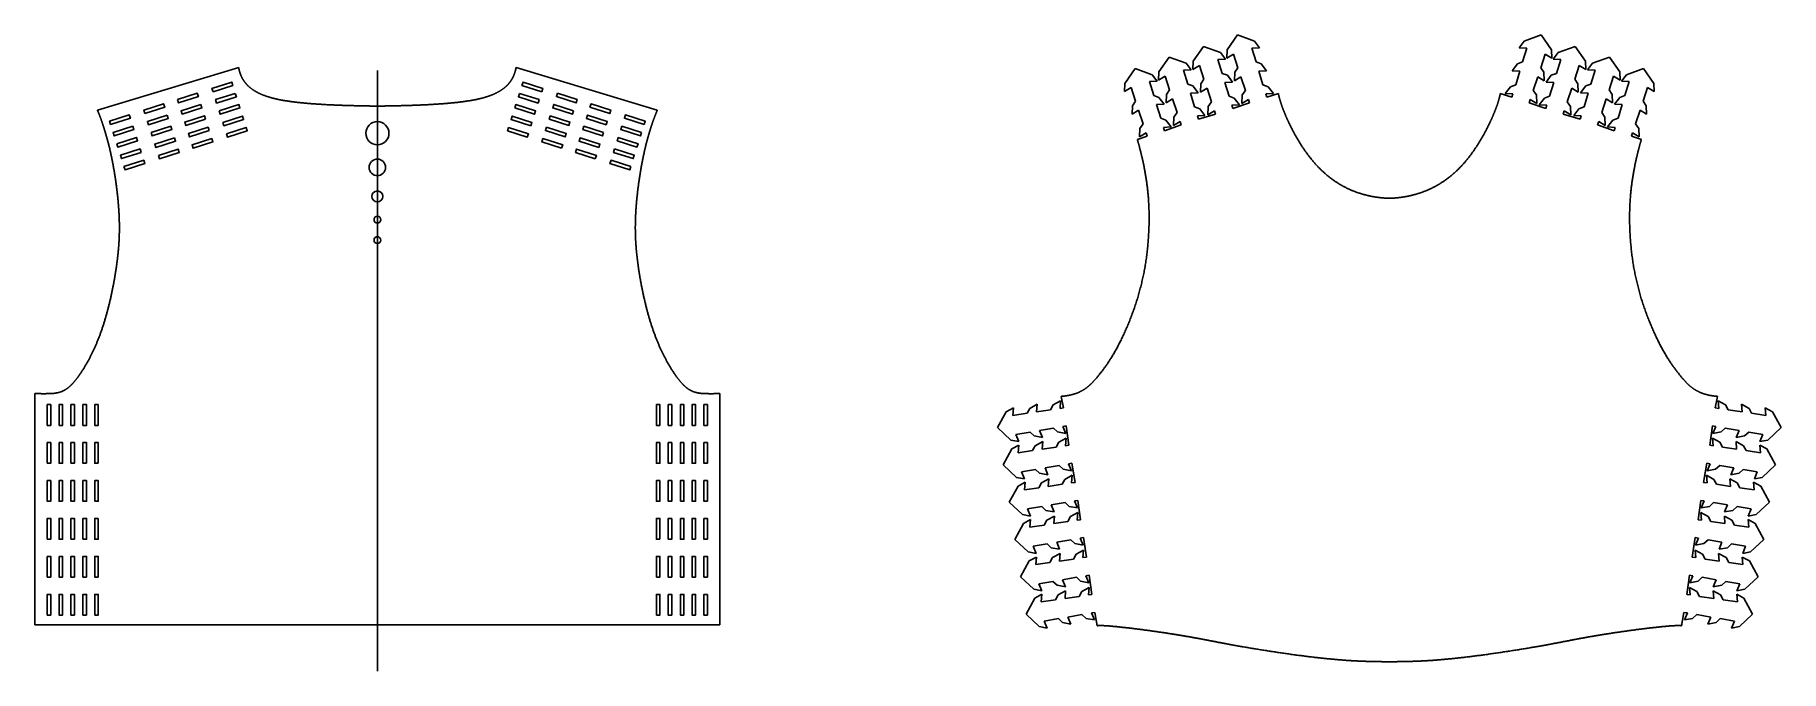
# Model space of a CAD drawing. Header units: inches. Extents: x -24.8 to 22.6, y -5.9 to 11.4.
import ezdxf

# ---------------------------------------------------------------- set-up
doc = ezdxf.new("R2010")
doc.units = ezdxf.units.IN
doc.layers.get('0').update_dxf_attribs({"linetype": 'CONTINUOUS'})

msp = doc.modelspace()

# ---------------------------------------------------------------- linework, layer by layer
for p, q in [((6.954, 11.058), (6.674, 10.652)), ((6.954, 11.058), (7.417, 10.887)), ((7.596, 10.962), (7.587, 10.742)), ((7.876, 11.367), (7.596, 10.962)), ((7.876, 11.367), (8.339, 11.197)), ((8.473, 11.022), (8.266, 11.009)), ((8.266, 11.009), (8.38, 10.634)), ((8.339, 11.197), (8.473, 11.022)), ((15.663, 11.197), (15.529, 11.022)), ((15.529, 11.022), (15.736, 11.009)), ((15.736, 11.009), (15.623, 10.634)), ((16.126, 11.367), (15.663, 11.197)), ((16.126, 11.367), (16.406, 10.962)), ((16.406, 10.962), (16.415, 10.742)), ((17.048, 11.058), (16.585, 10.887)), ((17.048, 11.058), (17.328, 10.652)), ((-23.106, 9.322), (-19.269, 10.48)), ((-7.894, 9.322), (-11.731, 10.48)), ((5.096, 10.459), (4.815, 10.053)), ((5.096, 10.459), (5.559, 10.289)), ((6.018, 10.769), (5.738, 10.363)), ((6.018, 10.769), (6.481, 10.598)), ((6.481, 10.598), (6.615, 10.423)), ((6.674, 10.652), (6.665, 10.432)), ((6.665, 10.432), (6.842, 10.54)), ((6.842, 10.54), (6.964, 10.169)), ((7.551, 10.712), (7.344, 10.699)), ((7.344, 10.699), (7.457, 10.325)), ((7.417, 10.887), (7.551, 10.712)), ((7.587, 10.742), (7.764, 10.85)), ((7.764, 10.85), (7.887, 10.478)), ((7.801, 10.354), (7.887, 10.478)), ((8.521, 10.582), (8.38, 10.634)), ((8.662, 10.398), (8.521, 10.582)), ((15.34, 10.398), (15.481, 10.582)), ((15.481, 10.582), (15.623, 10.634)), ((16.238, 10.85), (16.115, 10.478)), ((16.201, 10.354), (16.115, 10.478)), ((16.415, 10.742), (16.238, 10.85)), ((16.585, 10.887), (16.452, 10.712)), ((16.452, 10.712), (16.658, 10.699)), ((16.658, 10.699), (16.545, 10.325)), ((17.16, 10.54), (17.038, 10.169)), ((17.337, 10.432), (17.16, 10.54)), ((17.328, 10.652), (17.337, 10.432)), ((17.521, 10.598), (17.388, 10.423)), ((17.984, 10.769), (17.521, 10.598)), ((17.984, 10.769), (18.264, 10.363)), ((18.906, 10.459), (18.444, 10.289)), ((18.906, 10.459), (19.187, 10.053)), ((-15.5, 10.4), (-15.5, -5.9)), ((4.815, 10.053), (4.807, 9.833)), ((5.692, 10.114), (5.485, 10.1)), ((5.485, 10.1), (5.599, 9.726)), ((5.559, 10.289), (5.692, 10.114)), ((5.738, 10.363), (5.729, 10.143)), ((5.729, 10.143), (5.906, 10.251)), ((5.906, 10.251), (6.028, 9.88)), ((6.615, 10.423), (6.408, 10.41)), ((6.408, 10.41), (6.521, 10.036)), ((6.663, 9.983), (6.521, 10.036)), ((6.804, 9.8), (6.663, 9.983)), ((6.869, 9.813), (6.878, 10.044)), ((6.878, 10.044), (6.964, 10.169)), ((7.599, 10.272), (7.457, 10.325)), ((7.533, 10.075), (7.74, 10.089)), ((7.533, 10.075), (7.645, 9.705)), ((7.74, 10.089), (7.599, 10.272)), ((7.792, 10.123), (7.801, 10.354)), ((7.968, 10.231), (7.792, 10.123)), ((7.968, 10.231), (8.09, 9.864)), ((8.455, 10.385), (8.662, 10.398)), ((8.455, 10.385), (8.567, 10.015)), ((8.711, 9.962), (8.567, 10.015)), ((15.292, 9.962), (15.435, 10.015)), ((15.547, 10.385), (15.34, 10.398)), ((15.547, 10.385), (15.435, 10.015)), ((16.034, 10.231), (15.913, 9.864)), ((16.034, 10.231), (16.21, 10.123)), ((16.21, 10.123), (16.201, 10.354)), ((16.262, 10.089), (16.403, 10.272)), ((16.469, 10.075), (16.262, 10.089)), ((16.469, 10.075), (16.357, 9.705)), ((16.403, 10.272), (16.545, 10.325)), ((17.124, 10.044), (17.038, 10.169)), ((17.133, 9.813), (17.124, 10.044)), ((17.198, 9.8), (17.339, 9.983)), ((17.339, 9.983), (17.481, 10.036)), ((17.388, 10.423), (17.594, 10.41)), ((17.594, 10.41), (17.481, 10.036)), ((18.096, 10.251), (17.974, 9.88)), ((18.273, 10.143), (18.096, 10.251)), ((18.264, 10.363), (18.273, 10.143)), ((18.444, 10.289), (18.31, 10.114)), ((18.31, 10.114), (18.517, 10.1)), ((18.517, 10.1), (18.403, 9.726)), ((19.187, 10.053), (19.195, 9.833)), ((4.807, 9.833), (4.984, 9.941)), ((4.984, 9.941), (5.106, 9.57)), ((5.02, 9.445), (5.106, 9.57)), ((5.741, 9.674), (5.599, 9.726)), ((5.881, 9.49), (5.741, 9.674)), ((5.933, 9.524), (5.942, 9.755)), ((6.11, 9.632), (5.933, 9.524)), ((5.942, 9.755), (6.028, 9.88)), ((6.11, 9.632), (6.231, 9.265)), ((6.597, 9.786), (6.804, 9.8)), ((6.597, 9.786), (6.709, 9.416)), ((7.046, 9.921), (6.869, 9.813)), ((7.046, 9.921), (7.167, 9.554)), ((7.081, 9.429), (7.167, 9.554)), ((7.788, 9.653), (7.645, 9.705)), ((7.747, 9.368), (8.2, 9.529)), ((7.927, 9.471), (7.788, 9.653)), ((7.994, 9.51), (8.003, 9.738)), ((8.171, 9.618), (7.994, 9.51)), ((8.003, 9.738), (8.09, 9.864)), ((8.171, 9.618), (8.2, 9.529)), ((8.642, 9.767), (8.849, 9.781)), ((8.642, 9.767), (8.67, 9.678)), ((8.67, 9.678), (8.986, 9.774)), ((8.849, 9.781), (8.711, 9.962)), ((15.333, 9.678), (15.017, 9.774)), ((15.153, 9.781), (15.292, 9.962)), ((15.36, 9.767), (15.153, 9.781)), ((15.36, 9.767), (15.333, 9.678)), ((15.831, 9.618), (15.802, 9.529)), ((16.255, 9.368), (15.802, 9.529)), ((15.831, 9.618), (16.008, 9.51)), ((15.999, 9.738), (15.913, 9.864)), ((16.008, 9.51), (15.999, 9.738)), ((16.075, 9.471), (16.214, 9.653)), ((16.214, 9.653), (16.357, 9.705)), ((16.956, 9.921), (16.835, 9.554)), ((16.922, 9.429), (16.835, 9.554)), ((16.956, 9.921), (17.133, 9.813)), ((17.405, 9.786), (17.198, 9.8)), ((17.405, 9.786), (17.293, 9.416)), ((17.892, 9.632), (17.771, 9.265)), ((17.892, 9.632), (18.069, 9.524)), ((18.06, 9.755), (17.974, 9.88)), ((18.069, 9.524), (18.06, 9.755)), ((18.121, 9.49), (18.261, 9.674)), ((18.261, 9.674), (18.403, 9.726)), ((19.018, 9.941), (18.896, 9.57)), ((18.982, 9.445), (18.896, 9.57)), ((19.195, 9.833), (19.018, 9.941)), ((5.011, 9.214), (5.02, 9.445)), ((5.188, 9.322), (5.011, 9.214)), ((5.188, 9.322), (5.309, 8.955)), ((5.675, 9.476), (5.881, 9.49)), ((5.675, 9.476), (5.787, 9.107)), ((5.93, 9.054), (5.787, 9.107)), ((6.069, 8.873), (5.93, 9.054)), ((6.136, 8.911), (6.145, 9.139)), ((6.312, 9.019), (6.136, 8.911)), ((6.145, 9.139), (6.231, 9.265)), ((6.312, 9.019), (6.342, 8.93)), ((6.852, 9.364), (6.709, 9.416)), ((6.784, 9.169), (6.991, 9.182)), ((6.784, 9.169), (6.811, 9.079)), ((6.811, 9.079), (7.278, 9.22)), ((6.991, 9.182), (6.852, 9.364)), ((7.072, 9.201), (7.081, 9.429)), ((7.248, 9.308), (7.072, 9.201)), ((7.248, 9.308), (7.278, 9.22)), ((7.72, 9.458), (7.927, 9.471)), ((7.72, 9.458), (7.747, 9.368)), ((16.282, 9.458), (16.075, 9.471)), ((16.282, 9.458), (16.255, 9.368)), ((16.754, 9.308), (16.724, 9.22)), ((17.191, 9.079), (16.724, 9.22)), ((16.754, 9.308), (16.931, 9.201)), ((16.931, 9.201), (16.922, 9.429)), ((17.011, 9.182), (17.15, 9.364)), ((17.218, 9.169), (17.011, 9.182)), ((17.15, 9.364), (17.293, 9.416)), ((17.218, 9.169), (17.191, 9.079)), ((17.69, 9.019), (17.66, 8.93)), ((17.69, 9.019), (17.867, 8.911)), ((17.858, 9.139), (17.771, 9.265)), ((17.867, 8.911), (17.858, 9.139)), ((17.933, 8.873), (18.072, 9.054)), ((18.072, 9.054), (18.215, 9.107)), ((18.327, 9.476), (18.121, 9.49)), ((18.327, 9.476), (18.215, 9.107)), ((18.814, 9.322), (18.693, 8.955)), ((18.814, 9.322), (18.991, 9.214)), ((18.991, 9.214), (18.982, 9.445)), ((5.419, 8.621), (5.153, 8.533)), ((5.213, 8.602), (5.222, 8.83)), ((5.39, 8.71), (5.213, 8.602)), ((5.222, 8.83), (5.309, 8.955)), ((5.39, 8.71), (5.419, 8.621)), ((5.862, 8.859), (6.069, 8.873)), ((5.862, 8.859), (5.889, 8.769)), ((5.889, 8.769), (6.342, 8.93)), ((18.113, 8.769), (17.66, 8.93)), ((18.14, 8.859), (17.933, 8.873)), ((18.14, 8.859), (18.113, 8.769)), ((18.612, 8.71), (18.583, 8.621)), ((18.583, 8.621), (18.849, 8.533)), ((18.612, 8.71), (18.789, 8.602)), ((18.78, 8.83), (18.693, 8.955)), ((18.789, 8.602), (18.78, 8.83)), ((-24.806, -4.648), (-24.806, 1.632)), ((-6.194, -4.648), (-6.194, 1.632)), ((3.069, 1.436), (2.869, 1.325)), ((3.052, 1.229), (3.069, 1.436)), ((3.087, 1.557), (3.144, 1.243)), ((20.915, 1.557), (20.858, 1.243)), ((20.933, 1.436), (21.134, 1.325)), ((20.951, 1.229), (20.933, 1.436)), ((1.356, 0.708), (1.592, 1.14)), ((1.592, 1.14), (1.786, 1.247)), ((1.786, 1.247), (1.768, 1.04)), ((1.768, 1.04), (2.155, 1.097)), ((2.228, 1.23), (2.155, 1.097)), ((2.431, 1.342), (2.228, 1.23)), ((2.413, 1.135), (2.431, 1.342)), ((2.413, 1.135), (2.795, 1.191)), ((2.869, 1.325), (2.795, 1.191)), ((3.052, 1.229), (3.144, 1.243)), ((20.951, 1.229), (20.858, 1.243)), ((21.134, 1.325), (21.207, 1.191)), ((21.589, 1.135), (21.207, 1.191)), ((21.572, 1.342), (21.775, 1.23)), ((21.589, 1.135), (21.572, 1.342)), ((21.775, 1.23), (21.847, 1.097)), ((22.234, 1.04), (21.847, 1.097)), ((22.217, 1.247), (22.234, 1.04)), ((22.41, 1.14), (22.217, 1.247)), ((22.646, 0.708), (22.41, 1.14)), ((1.356, 0.708), (1.716, 0.37)), ((1.851, 0.52), (2.236, 0.587)), ((1.932, 0.329), (1.851, 0.52)), ((2.347, 0.483), (2.236, 0.587)), ((2.574, 0.44), (2.347, 0.483)), ((2.494, 0.631), (2.874, 0.696)), ((2.494, 0.631), (2.574, 0.44)), ((2.986, 0.592), (2.874, 0.696)), ((3.21, 0.549), (2.986, 0.592)), ((3.129, 0.74), (3.221, 0.756)), ((3.129, 0.74), (3.21, 0.549)), ((3.294, 0.23), (3.221, 0.756)), ((20.708, 0.23), (20.781, 0.756)), ((20.873, 0.74), (20.781, 0.756)), ((20.873, 0.74), (20.792, 0.549)), ((20.792, 0.549), (21.016, 0.592)), ((21.016, 0.592), (21.128, 0.696)), ((21.509, 0.631), (21.128, 0.696)), ((21.509, 0.631), (21.428, 0.44)), ((21.428, 0.44), (21.655, 0.483)), ((21.655, 0.483), (21.766, 0.587)), ((22.151, 0.52), (21.766, 0.587)), ((22.07, 0.329), (22.151, 0.52)), ((22.646, 0.708), (22.287, 0.37)), ((1.506, -0.305), (1.742, 0.128)), ((1.716, 0.37), (1.932, 0.329)), ((1.742, 0.128), (1.935, 0.235)), ((1.935, 0.235), (1.918, 0.028)), ((1.918, 0.028), (2.305, 0.085)), ((2.378, 0.218), (2.305, 0.085)), ((2.58, 0.33), (2.378, 0.218)), ((2.563, 0.123), (2.58, 0.33)), ((2.563, 0.123), (2.945, 0.179)), ((3.019, 0.313), (2.945, 0.179)), ((3.218, 0.423), (3.019, 0.313)), ((3.201, 0.217), (3.218, 0.423)), ((3.201, 0.217), (3.294, 0.23)), ((20.801, 0.217), (20.708, 0.23)), ((20.801, 0.217), (20.784, 0.423)), ((20.784, 0.423), (20.984, 0.313)), ((20.984, 0.313), (21.057, 0.179)), ((21.439, 0.123), (21.057, 0.179)), ((21.422, 0.33), (21.625, 0.218)), ((21.439, 0.123), (21.422, 0.33)), ((21.625, 0.218), (21.697, 0.085)), ((22.084, 0.028), (21.697, 0.085)), ((22.26, 0.128), (22.067, 0.235)), ((22.067, 0.235), (22.084, 0.028)), ((22.287, 0.37), (22.07, 0.329)), ((22.497, -0.305), (22.26, 0.128)), ((1.506, -0.305), (1.865, -0.642)), ((2.001, -0.492), (2.386, -0.426)), ((2.497, -0.529), (2.386, -0.426)), ((2.644, -0.381), (3.024, -0.316)), ((2.644, -0.381), (2.724, -0.572)), ((3.136, -0.42), (3.024, -0.316)), ((3.36, -0.463), (3.136, -0.42)), ((3.279, -0.272), (3.371, -0.256)), ((3.279, -0.272), (3.36, -0.463)), ((3.371, -0.256), (3.461, -0.779)), ((20.631, -0.256), (20.541, -0.779)), ((20.723, -0.272), (20.631, -0.256)), ((20.723, -0.272), (20.642, -0.463)), ((20.642, -0.463), (20.867, -0.42)), ((20.867, -0.42), (20.978, -0.316)), ((21.359, -0.381), (20.978, -0.316)), ((21.359, -0.381), (21.278, -0.572)), ((21.505, -0.529), (21.616, -0.426)), ((22.001, -0.492), (21.616, -0.426)), ((22.497, -0.305), (22.137, -0.642)), ((1.673, -1.314), (1.91, -0.881)), ((1.865, -0.642), (2.082, -0.683)), ((1.91, -0.881), (2.102, -0.775)), ((2.082, -0.683), (2.001, -0.492)), ((2.102, -0.775), (2.085, -0.981)), ((2.085, -0.981), (2.472, -0.924)), ((2.545, -0.792), (2.472, -0.924)), ((2.724, -0.572), (2.497, -0.529)), ((2.747, -0.68), (2.545, -0.792)), ((2.73, -0.887), (2.747, -0.68)), ((2.73, -0.887), (3.112, -0.83)), ((3.186, -0.696), (3.112, -0.83)), ((3.386, -0.586), (3.186, -0.696)), ((3.368, -0.793), (3.386, -0.586)), ((3.368, -0.793), (3.461, -0.779)), ((20.634, -0.793), (20.541, -0.779)), ((20.617, -0.586), (20.816, -0.696)), ((20.634, -0.793), (20.617, -0.586)), ((20.816, -0.696), (20.89, -0.83)), ((21.272, -0.887), (20.89, -0.83)), ((21.272, -0.887), (21.255, -0.68)), ((21.255, -0.68), (21.457, -0.792)), ((21.278, -0.572), (21.505, -0.529)), ((21.457, -0.792), (21.53, -0.924)), ((21.917, -0.981), (21.53, -0.924)), ((21.9, -0.775), (21.917, -0.981)), ((22.093, -0.881), (21.9, -0.775)), ((21.921, -0.683), (22.001, -0.492)), ((22.137, -0.642), (21.921, -0.683)), ((22.329, -1.314), (22.093, -0.881)), ((1.673, -1.314), (2.033, -1.651)), ((2.811, -1.391), (3.191, -1.325)), ((2.811, -1.391), (2.891, -1.582)), ((3.303, -1.43), (3.191, -1.325)), ((3.446, -1.281), (3.539, -1.266)), ((3.446, -1.281), (3.527, -1.472)), ((3.611, -1.791), (3.539, -1.266)), ((20.391, -1.791), (20.463, -1.266)), ((20.556, -1.281), (20.463, -1.266)), ((20.556, -1.281), (20.475, -1.472)), ((20.699, -1.43), (20.811, -1.325)), ((21.191, -1.391), (20.811, -1.325)), ((21.191, -1.391), (21.111, -1.582)), ((22.329, -1.314), (21.97, -1.651)), ((1.823, -2.326), (2.059, -1.894)), ((2.033, -1.651), (2.249, -1.692)), ((2.059, -1.894), (2.252, -1.787)), ((2.168, -1.501), (2.554, -1.435)), ((2.249, -1.692), (2.168, -1.501)), ((2.252, -1.787), (2.235, -1.994)), ((2.664, -1.539), (2.554, -1.435)), ((2.695, -1.804), (2.622, -1.937)), ((2.891, -1.582), (2.664, -1.539)), ((2.897, -1.692), (2.695, -1.804)), ((2.88, -1.899), (2.897, -1.692)), ((2.88, -1.899), (3.262, -1.843)), ((3.336, -1.709), (3.262, -1.843)), ((3.527, -1.472), (3.303, -1.43)), ((3.535, -1.598), (3.336, -1.709)), ((3.518, -1.805), (3.535, -1.598)), ((3.518, -1.805), (3.611, -1.791)), ((20.484, -1.805), (20.391, -1.791)), ((20.484, -1.805), (20.467, -1.598)), ((20.467, -1.598), (20.667, -1.709)), ((20.475, -1.472), (20.699, -1.43)), ((20.667, -1.709), (20.74, -1.843)), ((21.122, -1.899), (20.74, -1.843)), ((21.122, -1.899), (21.105, -1.692)), ((21.105, -1.692), (21.308, -1.804)), ((21.111, -1.582), (21.338, -1.539)), ((21.308, -1.804), (21.38, -1.937)), ((21.338, -1.539), (21.449, -1.435)), ((21.834, -1.501), (21.449, -1.435)), ((21.943, -1.894), (21.75, -1.787)), ((21.75, -1.787), (21.767, -1.994)), ((21.753, -1.692), (21.834, -1.501)), ((21.97, -1.651), (21.753, -1.692)), ((22.179, -2.326), (21.943, -1.894)), ((1.823, -2.326), (2.182, -2.664)), ((2.235, -1.994), (2.622, -1.937)), ((2.961, -2.403), (3.341, -2.338)), ((3.453, -2.442), (3.341, -2.338)), ((3.596, -2.294), (3.689, -2.278)), ((3.596, -2.294), (3.677, -2.485)), ((3.689, -2.278), (3.768, -2.809)), ((20.313, -2.278), (20.234, -2.809)), ((20.406, -2.294), (20.313, -2.278)), ((20.406, -2.294), (20.325, -2.485)), ((20.549, -2.442), (20.661, -2.338)), ((21.041, -2.403), (20.661, -2.338)), ((21.767, -1.994), (21.38, -1.937)), ((22.179, -2.326), (21.82, -2.664)), ((2.182, -2.664), (2.399, -2.705)), ((2.216, -2.911), (2.409, -2.805)), ((2.318, -2.514), (2.703, -2.447)), ((2.399, -2.705), (2.318, -2.514)), ((2.409, -2.805), (2.392, -3.011)), ((2.814, -2.551), (2.703, -2.447)), ((2.851, -2.822), (2.778, -2.954)), ((3.041, -2.594), (2.814, -2.551)), ((3.054, -2.71), (2.851, -2.822)), ((2.961, -2.403), (3.041, -2.594)), ((3.037, -2.916), (3.054, -2.71)), ((3.492, -2.726), (3.419, -2.86)), ((3.677, -2.485), (3.453, -2.442)), ((3.692, -2.616), (3.492, -2.726)), ((3.675, -2.822), (3.692, -2.616)), ((3.675, -2.822), (3.768, -2.809)), ((20.327, -2.822), (20.234, -2.809)), ((20.327, -2.822), (20.31, -2.616)), ((20.31, -2.616), (20.51, -2.726)), ((20.325, -2.485), (20.549, -2.442)), ((20.51, -2.726), (20.583, -2.86)), ((20.948, -2.71), (21.151, -2.822)), ((20.965, -2.916), (20.948, -2.71)), ((21.041, -2.403), (20.961, -2.594)), ((20.961, -2.594), (21.188, -2.551)), ((21.151, -2.822), (21.224, -2.954)), ((21.188, -2.551), (21.299, -2.447)), ((21.684, -2.514), (21.299, -2.447)), ((21.786, -2.911), (21.593, -2.805)), ((21.593, -2.805), (21.61, -3.011)), ((21.603, -2.705), (21.684, -2.514)), ((21.82, -2.664), (21.603, -2.705)), ((1.979, -3.344), (2.216, -2.911)), ((2.392, -3.011), (2.778, -2.954)), ((3.037, -2.916), (3.419, -2.86)), ((3.753, -3.311), (3.845, -3.295)), ((3.753, -3.311), (3.834, -3.502)), ((3.845, -3.295), (3.918, -3.821)), ((20.157, -3.295), (20.084, -3.821)), ((20.249, -3.311), (20.157, -3.295)), ((20.249, -3.311), (20.168, -3.502)), ((20.965, -2.916), (20.583, -2.86)), ((21.61, -3.011), (21.224, -2.954)), ((22.023, -3.344), (21.786, -2.911)), ((1.979, -3.344), (2.339, -3.681)), ((2.339, -3.681), (2.555, -3.722)), ((2.475, -3.531), (2.86, -3.465)), ((2.555, -3.722), (2.475, -3.531)), ((2.97, -3.568), (2.86, -3.465)), ((3.198, -3.612), (2.97, -3.568)), ((3.204, -3.722), (3.001, -3.834)), ((3.117, -3.421), (3.498, -3.355)), ((3.117, -3.421), (3.198, -3.612)), ((3.187, -3.929), (3.204, -3.722)), ((3.609, -3.46), (3.498, -3.355)), ((3.642, -3.738), (3.569, -3.872)), ((3.834, -3.502), (3.609, -3.46)), ((3.842, -3.628), (3.642, -3.738)), ((3.825, -3.835), (3.842, -3.628)), ((20.177, -3.835), (20.16, -3.628)), ((20.16, -3.628), (20.36, -3.738)), ((20.168, -3.502), (20.393, -3.46)), ((20.36, -3.738), (20.433, -3.872)), ((20.393, -3.46), (20.504, -3.355)), ((20.885, -3.421), (20.504, -3.355)), ((20.815, -3.929), (20.798, -3.722)), ((20.798, -3.722), (21.001, -3.834)), ((20.885, -3.421), (20.804, -3.612)), ((20.804, -3.612), (21.032, -3.568)), ((21.032, -3.568), (21.142, -3.465)), ((21.527, -3.531), (21.142, -3.465)), ((21.447, -3.722), (21.527, -3.531)), ((21.663, -3.681), (21.447, -3.722)), ((22.023, -3.344), (21.663, -3.681)), ((2.129, -4.356), (2.366, -3.923)), ((2.366, -3.923), (2.559, -3.817)), ((2.559, -3.817), (2.542, -4.023)), ((2.542, -4.023), (2.928, -3.967)), ((3.001, -3.834), (2.928, -3.967)), ((3.187, -3.929), (3.569, -3.872)), ((3.825, -3.835), (3.918, -3.821)), ((20.177, -3.835), (20.084, -3.821)), ((20.815, -3.929), (20.433, -3.872)), ((21.001, -3.834), (21.074, -3.967)), ((21.46, -4.023), (21.074, -3.967)), ((21.443, -3.817), (21.46, -4.023)), ((21.636, -3.923), (21.443, -3.817)), ((21.873, -4.356), (21.636, -3.923)), ((-24.806, -4.648), (-15.5, -4.648)), ((-6.194, -4.648), (-15.5, -4.648)), ((2.129, -4.356), (2.489, -4.693)), ((2.489, -4.693), (2.705, -4.734)), ((2.625, -4.543), (3.01, -4.477)), ((2.705, -4.734), (2.625, -4.543)), ((3.12, -4.581), (3.01, -4.477)), ((3.348, -4.624), (3.12, -4.581)), ((3.267, -4.433), (3.648, -4.367)), ((3.267, -4.433), (3.348, -4.624)), ((3.759, -4.472), (3.648, -4.367)), ((3.984, -4.514), (3.759, -4.472)), ((3.903, -4.323), (3.995, -4.308)), ((3.903, -4.323), (3.984, -4.514)), ((3.995, -4.308), (4.06, -4.672)), ((20.007, -4.308), (19.942, -4.672)), ((20.099, -4.323), (20.007, -4.308)), ((20.099, -4.323), (20.019, -4.514)), ((20.019, -4.514), (20.243, -4.472)), ((20.243, -4.472), (20.354, -4.367)), ((20.735, -4.433), (20.354, -4.367)), ((20.735, -4.433), (20.654, -4.624)), ((20.654, -4.624), (20.882, -4.581)), ((20.882, -4.581), (20.992, -4.477)), ((21.377, -4.543), (20.992, -4.477)), ((21.297, -4.734), (21.377, -4.543)), ((21.513, -4.693), (21.297, -4.734)), ((21.873, -4.356), (21.513, -4.693))]:
    msp.add_line(p, q)
for points in [[(-19.966, 9.825), (-19.995, 9.916), (-19.458, 10.087), (-19.429, 9.996)], [(-11.034, 9.825), (-11.005, 9.916), (-11.542, 10.087), (-11.571, 9.996)], [(-21.815, 9.235), (-21.844, 9.327), (-21.308, 9.498), (-21.278, 9.407)], [(-20.929, 9.614), (-20.393, 9.785), (-20.364, 9.694), (-20.9, 9.523)], [(-19.361, 9.782), (-19.332, 9.691), (-19.868, 9.52), (-19.897, 9.611)], [(-11.639, 9.782), (-11.668, 9.691), (-11.132, 9.52), (-11.103, 9.611)], [(-10.607, 9.785), (-10.636, 9.694), (-10.1, 9.523), (-10.071, 9.614)], [(-9.722, 9.407), (-9.185, 9.235), (-9.156, 9.327), (-9.692, 9.498)], [(-22.749, 8.934), (-22.778, 9.025), (-22.242, 9.196), (-22.213, 9.105)], [(-21.21, 9.193), (-21.181, 9.102), (-21.717, 8.931), (-21.747, 9.022)], [(-20.295, 9.48), (-20.266, 9.389), (-20.803, 9.218), (-20.832, 9.309)], [(-20.169, 9.084), (-20.705, 8.913), (-20.734, 9.004), (-20.198, 9.176)], [(-19.8, 9.306), (-19.264, 9.477), (-19.235, 9.386), (-19.771, 9.215)], [(-19.7, 8.992), (-19.164, 9.163), (-19.134, 9.072), (-19.671, 8.901)], [(-11.329, 8.901), (-11.3, 8.992), (-11.836, 9.163), (-11.866, 9.072)], [(-11.765, 9.386), (-11.229, 9.215), (-11.2, 9.306), (-11.736, 9.477)], [(-10.802, 9.176), (-10.831, 9.084), (-10.295, 8.913), (-10.266, 9.004)], [(-10.168, 9.309), (-10.705, 9.48), (-10.734, 9.389), (-10.197, 9.218)], [(-9.283, 8.931), (-9.253, 9.022), (-9.79, 9.193), (-9.819, 9.102)], [(-8.251, 8.934), (-8.222, 9.025), (-8.758, 9.196), (-8.787, 9.105)], [(-22.145, 8.891), (-22.115, 8.8), (-22.652, 8.629), (-22.681, 8.72)], [(-22.584, 8.415), (-22.047, 8.586), (-22.018, 8.495), (-22.554, 8.324)], [(-21.649, 8.717), (-21.113, 8.888), (-21.084, 8.797), (-21.62, 8.626)], [(-21.013, 8.574), (-20.984, 8.483), (-21.52, 8.311), (-21.549, 8.403)], [(-20.069, 8.77), (-20.605, 8.599), (-20.634, 8.69), (-20.098, 8.861)], [(-20, 8.556), (-19.971, 8.465), (-20.508, 8.294), (-20.537, 8.385)], [(-19.603, 8.687), (-19.066, 8.858), (-19.037, 8.767), (-19.573, 8.596)], [(-11.934, 8.858), (-11.963, 8.767), (-11.427, 8.596), (-11.397, 8.687)], [(-10.492, 8.294), (-10.463, 8.385), (-11, 8.556), (-11.029, 8.465)], [(-10.902, 8.861), (-10.931, 8.77), (-10.395, 8.599), (-10.366, 8.69)], [(-9.48, 8.311), (-9.451, 8.403), (-9.987, 8.574), (-10.016, 8.483)], [(-9.351, 8.717), (-9.887, 8.888), (-9.916, 8.797), (-9.38, 8.626)], [(-8.953, 8.586), (-8.982, 8.495), (-8.446, 8.324), (-8.416, 8.415)], [(-8.319, 8.72), (-8.855, 8.891), (-8.885, 8.8), (-8.348, 8.629)], [(-21.918, 8.181), (-22.454, 8.01), (-22.483, 8.101), (-21.947, 8.272)], [(-21.452, 8.098), (-20.915, 8.269), (-20.886, 8.178), (-21.423, 8.007)], [(-9.577, 8.007), (-9.548, 8.098), (-10.085, 8.269), (-10.114, 8.178)], [(-9.053, 8.272), (-9.082, 8.181), (-8.546, 8.01), (-8.517, 8.101)], [(-22.386, 7.796), (-21.85, 7.967), (-21.821, 7.876), (-22.357, 7.705)], [(-8.614, 7.796), (-9.15, 7.967), (-9.179, 7.876), (-8.643, 7.705)], [(-24.47, 1.332), (-24.374, 1.332), (-24.374, 0.769), (-24.47, 0.769)], [(-24.15, 0.769), (-24.15, 1.332), (-24.054, 1.332), (-24.054, 0.769)], [(-23.734, 1.332), (-23.734, 0.769), (-23.83, 0.769), (-23.83, 1.332)], [(-23.5, 0.769), (-23.5, 1.332), (-23.404, 1.332), (-23.404, 0.769)], [(-23.084, 1.332), (-23.084, 0.769), (-23.18, 0.769), (-23.18, 1.332)], [(-7.916, 1.332), (-7.916, 0.769), (-7.82, 0.769), (-7.82, 1.332)], [(-7.5, 0.769), (-7.5, 1.332), (-7.596, 1.332), (-7.596, 0.769)], [(-7.266, 1.332), (-7.266, 0.769), (-7.17, 0.769), (-7.17, 1.332)], [(-6.85, 0.769), (-6.85, 1.332), (-6.946, 1.332), (-6.946, 0.769)], [(-6.53, 1.332), (-6.626, 1.332), (-6.626, 0.769), (-6.53, 0.769)], [(-24.47, -0.261), (-24.47, 0.302), (-24.374, 0.302), (-24.374, -0.261)], [(-24.15, 0.302), (-24.054, 0.302), (-24.054, -0.261), (-24.15, -0.261)], [(-23.83, -0.261), (-23.83, 0.302), (-23.734, 0.302), (-23.734, -0.261)], [(-23.404, -0.261), (-23.5, -0.261), (-23.5, 0.302), (-23.404, 0.302)], [(-23.084, -0.261), (-23.18, -0.261), (-23.18, 0.302), (-23.084, 0.302)], [(-7.82, 0.302), (-7.916, 0.302), (-7.916, -0.261), (-7.82, -0.261)], [(-7.5, 0.302), (-7.596, 0.302), (-7.596, -0.261), (-7.5, -0.261)], [(-7.17, 0.302), (-7.266, 0.302), (-7.266, -0.261), (-7.17, -0.261)], [(-6.946, 0.302), (-6.946, -0.261), (-6.85, -0.261), (-6.85, 0.302)], [(-6.53, 0.302), (-6.626, 0.302), (-6.626, -0.261), (-6.53, -0.261)], [(-24.47, -0.728), (-24.374, -0.728), (-24.374, -1.291), (-24.47, -1.291)], [(-24.054, -1.291), (-24.15, -1.291), (-24.15, -0.728), (-24.054, -0.728)], [(-23.83, -1.291), (-23.83, -0.728), (-23.734, -0.728), (-23.734, -1.291)], [(-23.5, -0.728), (-23.404, -0.728), (-23.404, -1.291), (-23.5, -1.291)], [(-23.18, -1.291), (-23.18, -0.728), (-23.084, -0.728), (-23.084, -1.291)], [(-7.82, -0.728), (-7.916, -0.728), (-7.916, -1.291), (-7.82, -1.291)], [(-7.5, -0.728), (-7.596, -0.728), (-7.596, -1.291), (-7.5, -1.291)], [(-7.266, -1.291), (-7.17, -1.291), (-7.17, -0.728), (-7.266, -0.728)], [(-6.946, -0.728), (-6.946, -1.291), (-6.85, -1.291), (-6.85, -0.728)], [(-6.53, -1.291), (-6.53, -0.728), (-6.626, -0.728), (-6.626, -1.291)], [(-24.47, -2.321), (-24.47, -1.758), (-24.374, -1.758), (-24.374, -2.321)], [(-24.054, -1.758), (-24.054, -2.321), (-24.15, -2.321), (-24.15, -1.758)], [(-23.83, -2.321), (-23.83, -1.758), (-23.734, -1.758), (-23.734, -2.321)], [(-23.5, -2.321), (-23.5, -1.758), (-23.404, -1.758), (-23.404, -2.321)], [(-23.084, -1.758), (-23.084, -2.321), (-23.18, -2.321), (-23.18, -1.758)], [(-7.82, -2.321), (-7.82, -1.758), (-7.916, -1.758), (-7.916, -2.321)], [(-7.5, -1.758), (-7.596, -1.758), (-7.596, -2.321), (-7.5, -2.321)], [(-7.266, -1.758), (-7.266, -2.321), (-7.17, -2.321), (-7.17, -1.758)], [(-6.85, -2.321), (-6.85, -1.758), (-6.946, -1.758), (-6.946, -2.321)], [(-6.626, -1.758), (-6.626, -2.321), (-6.53, -2.321), (-6.53, -1.758)], [(-24.47, -2.788), (-24.374, -2.788), (-24.374, -3.351), (-24.47, -3.351)], [(-24.15, -2.788), (-24.054, -2.788), (-24.054, -3.351), (-24.15, -3.351)], [(-23.734, -3.351), (-23.83, -3.351), (-23.83, -2.788), (-23.734, -2.788)], [(-23.404, -3.351), (-23.5, -3.351), (-23.5, -2.788), (-23.404, -2.788)], [(-23.084, -3.351), (-23.18, -3.351), (-23.18, -2.788), (-23.084, -2.788)], [(-7.916, -3.351), (-7.82, -3.351), (-7.82, -2.788), (-7.916, -2.788)], [(-7.596, -3.351), (-7.5, -3.351), (-7.5, -2.788), (-7.596, -2.788)], [(-7.17, -2.788), (-7.266, -2.788), (-7.266, -3.351), (-7.17, -3.351)], [(-6.85, -2.788), (-6.946, -2.788), (-6.946, -3.351), (-6.85, -3.351)], [(-6.53, -3.351), (-6.53, -2.788), (-6.626, -2.788), (-6.626, -3.351)], [(-24.374, -4.381), (-24.47, -4.381), (-24.47, -3.818), (-24.374, -3.818)], [(-24.054, -3.818), (-24.054, -4.381), (-24.15, -4.381), (-24.15, -3.818)], [(-23.734, -4.381), (-23.83, -4.381), (-23.83, -3.818), (-23.734, -3.818)], [(-23.404, -4.381), (-23.5, -4.381), (-23.5, -3.818), (-23.404, -3.818)], [(-23.18, -4.381), (-23.18, -3.818), (-23.084, -3.818), (-23.084, -4.381)], [(-7.916, -4.381), (-7.82, -4.381), (-7.82, -3.818), (-7.916, -3.818)], [(-7.596, -3.818), (-7.596, -4.381), (-7.5, -4.381), (-7.5, -3.818)], [(-7.17, -4.381), (-7.17, -3.818), (-7.266, -3.818), (-7.266, -4.381)], [(-6.946, -3.818), (-6.946, -4.381), (-6.85, -4.381), (-6.85, -3.818)], [(-6.53, -3.818), (-6.626, -3.818), (-6.626, -4.381), (-6.53, -4.381)]]:
    msp.add_lwpolyline(points, close=True)
for centre, radius in [((-15.5, 8.7), 0.315), ((-15.5, 7.772), 0.224), ((-15.5, 6.984), 0.149), ((-15.5, 6.353), 0.0912), ((-15.5, 5.8), 0.0912)]:
    msp.add_circle(centre, radius)
for points in [[(-19.269, 10.48), (-19.264, 10.454), (-19.254, 10.403), (-19.233, 10.329), (-19.197, 10.235), (-19.137, 10.128), (-19.061, 10.03), (-18.969, 9.941), (-18.862, 9.862), (-18.738, 9.792), (-18.598, 9.73), (-18.44, 9.676), (-18.262, 9.63), (-18.065, 9.591), (-17.846, 9.557), (-17.604, 9.528), (-17.34, 9.504), (-17.053, 9.484), (-16.744, 9.468), (-16.414, 9.455), (-16.1, 9.446), (-15.843, 9.441), (-15.653, 9.438), (-15.538, 9.437), (-15.5, 9.437)], [(-11.731, 10.48), (-11.736, 10.454), (-11.746, 10.403), (-11.767, 10.329), (-11.803, 10.235), (-11.863, 10.128), (-11.939, 10.03), (-12.031, 9.941), (-12.138, 9.862), (-12.262, 9.792), (-12.402, 9.73), (-12.56, 9.676), (-12.738, 9.63), (-12.935, 9.591), (-13.154, 9.557), (-13.396, 9.528), (-13.66, 9.504), (-13.947, 9.484), (-14.256, 9.468), (-14.586, 9.455), (-14.9, 9.446), (-15.157, 9.441), (-15.347, 9.438), (-15.462, 9.437), (-15.5, 9.437)]]:
    msp.add_open_spline(points, degree=5, knots=[0, 0, 0, 0, 0, 0, 0.05, 0.1, 0.15, 0.2, 0.25, 0.3, 0.35, 0.4, 0.45, 0.5, 0.55, 0.6, 0.65, 0.7, 0.75, 0.8, 0.85, 0.9, 0.95, 0.9742119, 0.9742119, 0.9742119, 0.9742119, 0.9742119, 0.9742119])
for points in [[(8.986, 9.774), (8.991, 9.746), (9.004, 9.689), (9.028, 9.599), (9.069, 9.469), (9.134, 9.292), (9.215, 9.101), (9.31, 8.898), (9.42, 8.687), (9.544, 8.472), (9.681, 8.259), (9.83, 8.054), (9.989, 7.862), (10.159, 7.686), (10.337, 7.529), (10.523, 7.391), (10.717, 7.272), (10.917, 7.172), (11.123, 7.089), (11.335, 7.025), (11.552, 6.976), (11.729, 6.951), (11.864, 6.939), (11.955, 6.934), (12.001, 6.933)], [(15.017, 9.774), (15.011, 9.746), (14.998, 9.689), (14.974, 9.599), (14.934, 9.469), (14.868, 9.292), (14.787, 9.101), (14.692, 8.898), (14.582, 8.687), (14.458, 8.472), (14.321, 8.259), (14.172, 8.054), (14.013, 7.862), (13.843, 7.686), (13.665, 7.529), (13.479, 7.391), (13.285, 7.272), (13.085, 7.172), (12.879, 7.089), (12.667, 7.025), (12.451, 6.976), (12.273, 6.951), (12.138, 6.939), (12.047, 6.934), (12.001, 6.933)], [(-24.806, 1.632), (-24.78, 1.631), (-24.727, 1.63), (-24.649, 1.63), (-24.547, 1.629), (-24.421, 1.63), (-24.297, 1.635), (-24.177, 1.653), (-24.061, 1.689), (-23.949, 1.75), (-23.84, 1.839), (-23.733, 1.954), (-23.626, 2.092), (-23.518, 2.251), (-23.409, 2.429), (-23.3, 2.627), (-23.194, 2.845), (-23.091, 3.084), (-22.995, 3.341), (-22.906, 3.615), (-22.826, 3.899), (-22.755, 4.188), (-22.693, 4.476), (-22.641, 4.756), (-22.597, 5.025), (-22.563, 5.28), (-22.537, 5.522), (-22.519, 5.754), (-22.51, 5.98), (-22.509, 6.206), (-22.515, 6.437), (-22.529, 6.675), (-22.55, 6.921), (-22.578, 7.175), (-22.613, 7.433), (-22.654, 7.693), (-22.701, 7.95), (-22.754, 8.202), (-22.813, 8.446), (-22.878, 8.682), (-22.948, 8.906), (-23.008, 9.078), (-23.056, 9.202), (-23.089, 9.282), (-23.106, 9.322)], [(-6.194, 1.632), (-6.22, 1.631), (-6.273, 1.63), (-6.351, 1.63), (-6.453, 1.629), (-6.579, 1.63), (-6.703, 1.635), (-6.823, 1.653), (-6.939, 1.689), (-7.051, 1.75), (-7.16, 1.839), (-7.267, 1.954), (-7.374, 2.092), (-7.482, 2.251), (-7.591, 2.429), (-7.7, 2.627), (-7.806, 2.845), (-7.909, 3.084), (-8.005, 3.341), (-8.094, 3.615), (-8.174, 3.899), (-8.245, 4.188), (-8.307, 4.476), (-8.359, 4.756), (-8.403, 5.025), (-8.437, 5.28), (-8.463, 5.522), (-8.481, 5.754), (-8.49, 5.98), (-8.491, 6.206), (-8.485, 6.437), (-8.471, 6.675), (-8.45, 6.921), (-8.422, 7.175), (-8.387, 7.433), (-8.346, 7.693), (-8.299, 7.95), (-8.246, 8.202), (-8.187, 8.446), (-8.122, 8.682), (-8.052, 8.906), (-7.992, 9.078), (-7.944, 9.202), (-7.911, 9.282), (-7.894, 9.322)], [(5.153, 8.533), (5.176, 8.453), (5.22, 8.295), (5.28, 8.057), (5.351, 7.74), (5.419, 7.33), (5.463, 6.895), (5.48, 6.428), (5.466, 5.932), (5.421, 5.432), (5.346, 4.945), (5.238, 4.473), (5.099, 4.013), (4.932, 3.565), (4.742, 3.136), (4.541, 2.752), (4.347, 2.446), (4.167, 2.202), (4.001, 2.001), (3.836, 1.825), (3.639, 1.687), (3.444, 1.612), (3.274, 1.577), (3.151, 1.562), (3.087, 1.557)], [(18.849, 8.533), (18.826, 8.453), (18.782, 8.295), (18.722, 8.057), (18.651, 7.74), (18.583, 7.33), (18.539, 6.895), (18.522, 6.428), (18.536, 5.932), (18.581, 5.432), (18.656, 4.945), (18.764, 4.473), (18.903, 4.013), (19.071, 3.565), (19.261, 3.136), (19.461, 2.752), (19.655, 2.446), (19.836, 2.202), (20.001, 2.001), (20.166, 1.825), (20.363, 1.687), (20.558, 1.612), (20.728, 1.577), (20.851, 1.562), (20.915, 1.557)], [(4.06, -4.672), (4.072, -4.669), (4.103, -4.665), (4.171, -4.664), (4.303, -4.669), (4.54, -4.689), (4.838, -4.721), (5.179, -4.762), (5.54, -4.81), (5.899, -4.862), (6.238, -4.915), (6.547, -4.967), (6.831, -5.019), (7.103, -5.071), (7.382, -5.125), (7.685, -5.183), (8.025, -5.243), (8.4, -5.306), (8.804, -5.37), (9.222, -5.432), (9.638, -5.488), (10.039, -5.537), (10.414, -5.576), (10.758, -5.606), (11.078, -5.626), (11.384, -5.639), (11.627, -5.644), (11.812, -5.646), (11.938, -5.647), (12.001, -5.647)], [(19.942, -4.672), (19.93, -4.669), (19.899, -4.665), (19.832, -4.664), (19.699, -4.669), (19.462, -4.689), (19.164, -4.721), (18.823, -4.762), (18.462, -4.81), (18.103, -4.862), (17.764, -4.915), (17.455, -4.967), (17.171, -5.019), (16.899, -5.071), (16.62, -5.125), (16.317, -5.183), (15.978, -5.243), (15.602, -5.306), (15.199, -5.37), (14.78, -5.432), (14.364, -5.488), (13.963, -5.537), (13.589, -5.576), (13.244, -5.606), (12.924, -5.626), (12.618, -5.639), (12.375, -5.644), (12.19, -5.646), (12.064, -5.647), (12.001, -5.647)]]:
    msp.add_open_spline(points, degree=5)

doc.saveas('drawing.dxf')
